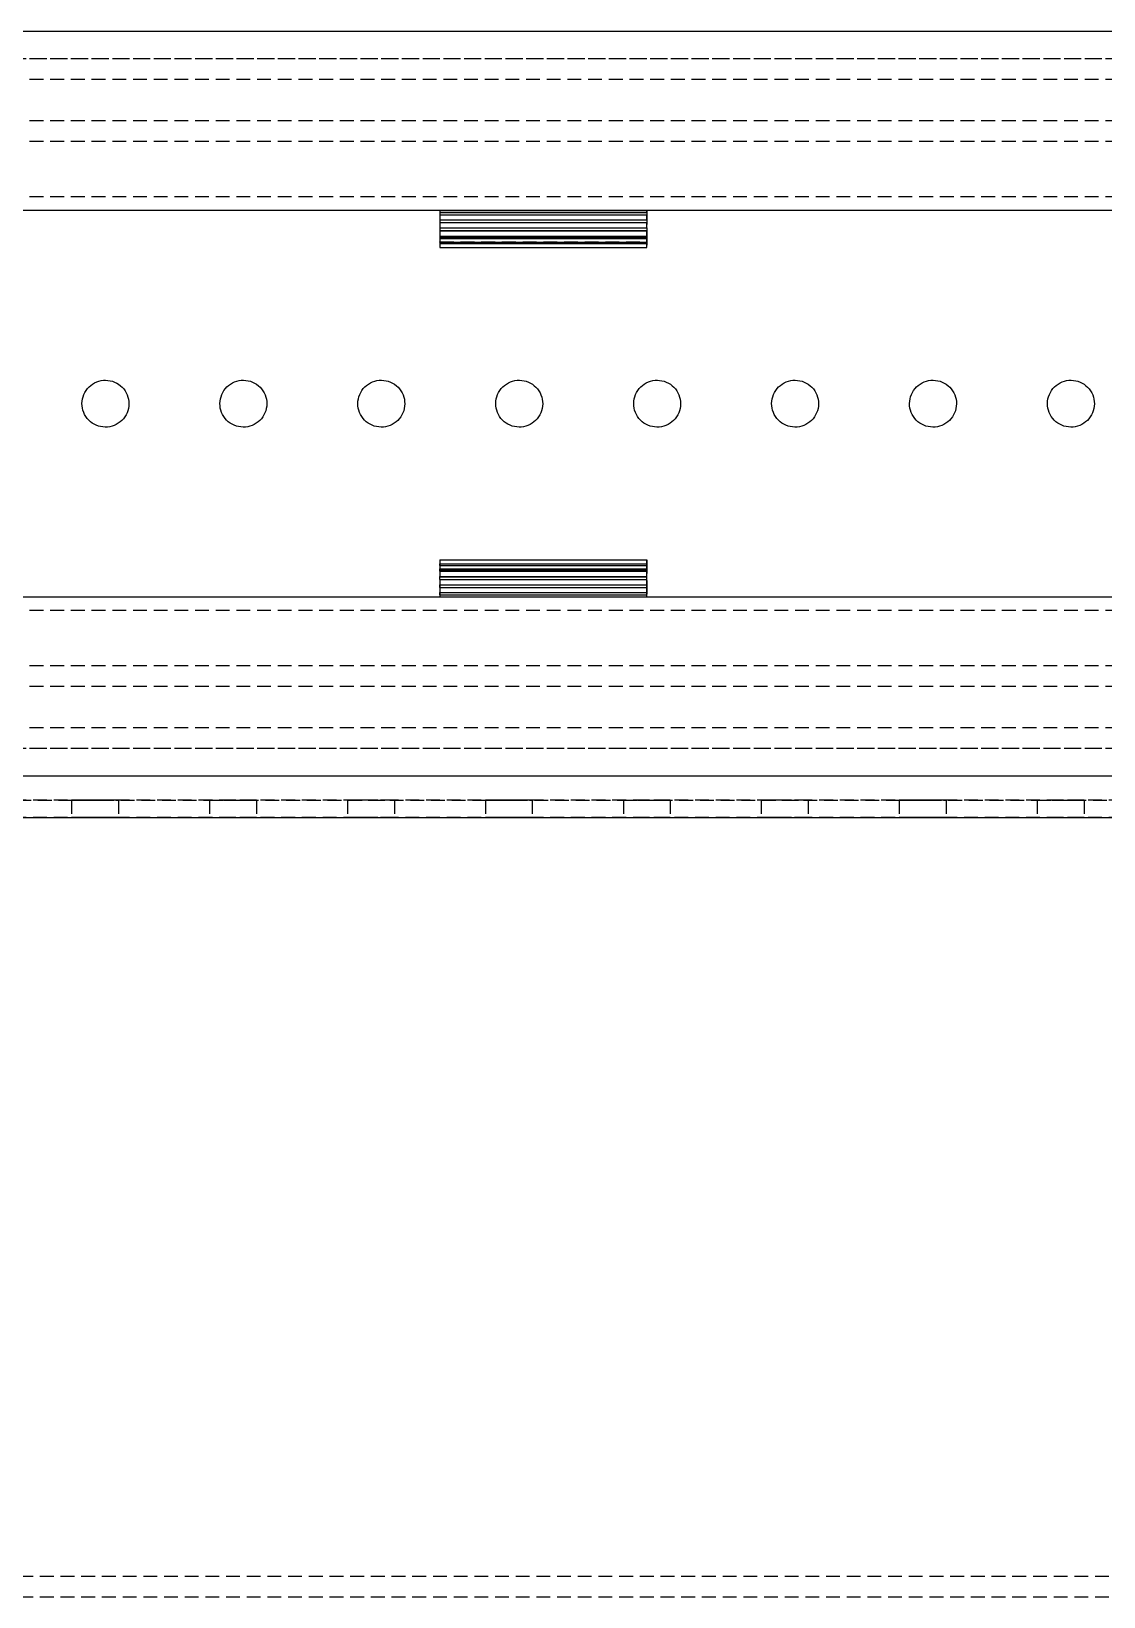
# Model space of a CAD drawing. Header units: metres. Extents: x -200 to 4040, y -1684 to 360.
# Drawn here: x 1850.8 to 2006.2, y -173 to 54 of the extents above; entities that cross this region are included whole.
import ezdxf

# ---------------------------------------------------------------- set-up
doc = ezdxf.new("R2010")
doc.units = ezdxf.units.M
doc.linetypes.add('DASHED2', pattern=[3, 2, -1])
for name, color, linetype in [('GIZLI', 8, 'DASHED2'), ('GORUNEN', 7, 'Continuous'), ('TEGET', 9, 'Continuous')]:
    doc.layers.add(name, color=color, linetype=linetype)

msp = doc.modelspace()

# ---------------------------------------------------------------- linework, layer by layer
at = {"layer": 'GIZLI'}
for points in [[(3061.5, 50), (1121.5, 50)], [(3061.5, 50), (1121.5, 50)], [(3061.5, 50), (1121.5, 50)], [(2630, 50), (1121.5, 50)], [(3061.5, 47), (1121.5, 47)], [(3061.5, 47), (1121.5, 47)], [(3061.5, 47), (1121.5, 47)], [(3061.5, 47), (1121.5, 47)], [(3061.5, 41), (1121.5, 41)], [(3061.5, 38), (1121.5, 38)], [(3061.5, 30), (1121.5, 30)], [(3061.5, 30), (1121.5, 30)], [(2630, 28), (445, 28)], [(1910, 28), (1940, 28)], [(1910, 28), (1910, 22.642)], [(1940, 28), (1940, 22.642)], [(1910, 23.463), (1910, 23.446)], [(1910, 23.446), (1910, 23.463)], [(1910, 23.463), (1940, 23.463)], [(1940, 23.446), (1940, 23.463)], [(1940, 23.463), (1940, 23.446)], [(1859.87, -2.984), (1859.585, -2.81), (1859.319, -2.608), (1859.074, -2.382), (1858.852, -2.133), (1858.656, -1.863), (1858.487, -1.575), (1858.347, -1.272), (1858.238, -0.957), (1858.159, -0.633), (1858.113, -0.302), (1858.1, 0.031), (1858.12, 0.364), (1858.172, 0.694), (1858.256, 1.017), (1858.371, 1.33), (1858.516, 1.63), (1858.69, 1.915), (1858.892, 2.181), (1859.118, 2.426), (1859.367, 2.648), (1859.637, 2.844), (1859.925, 3.013), (1860.228, 3.153), (1860.543, 3.262), (1860.867, 3.341), (1861.198, 3.387), (1861.531, 3.4), (1861.864, 3.38), (1862.194, 3.328), (1862.517, 3.244), (1862.83, 3.129), (1863.13, 2.984)], [(1863.13, 2.984), (1863.415, 2.81), (1863.681, 2.608), (1863.926, 2.382), (1864.148, 2.133), (1864.344, 1.863), (1864.513, 1.575), (1864.653, 1.272), (1864.762, 0.957), (1864.841, 0.633), (1864.887, 0.302), (1864.9, -0.031), (1864.88, -0.364), (1864.828, -0.694), (1864.744, -1.017), (1864.629, -1.33), (1864.484, -1.63), (1864.31, -1.915), (1864.108, -2.181), (1863.882, -2.426), (1863.633, -2.648), (1863.363, -2.844), (1863.075, -3.013), (1862.772, -3.153), (1862.457, -3.262), (1862.133, -3.341), (1861.802, -3.387), (1861.469, -3.4), (1861.136, -3.38), (1860.806, -3.328), (1860.483, -3.244), (1860.17, -3.129), (1859.87, -2.984)], [(1879.87, -2.984), (1879.585, -2.81), (1879.319, -2.608), (1879.074, -2.382), (1878.852, -2.133), (1878.656, -1.863), (1878.487, -1.575), (1878.347, -1.272), (1878.238, -0.957), (1878.159, -0.633), (1878.113, -0.302), (1878.1, 0.031), (1878.12, 0.364), (1878.172, 0.694), (1878.256, 1.017), (1878.371, 1.33), (1878.516, 1.63), (1878.69, 1.915), (1878.892, 2.181), (1879.118, 2.426), (1879.367, 2.648), (1879.637, 2.844), (1879.925, 3.013), (1880.228, 3.153), (1880.543, 3.262), (1880.867, 3.341), (1881.198, 3.387), (1881.531, 3.4), (1881.864, 3.38), (1882.194, 3.328), (1882.517, 3.244), (1882.83, 3.129), (1883.13, 2.984)], [(1883.13, 2.984), (1883.415, 2.81), (1883.681, 2.608), (1883.926, 2.382), (1884.148, 2.133), (1884.344, 1.863), (1884.513, 1.575), (1884.653, 1.272), (1884.762, 0.957), (1884.841, 0.633), (1884.887, 0.302), (1884.9, -0.031), (1884.88, -0.364), (1884.828, -0.694), (1884.744, -1.017), (1884.629, -1.33), (1884.484, -1.63), (1884.31, -1.915), (1884.108, -2.181), (1883.882, -2.426), (1883.633, -2.648), (1883.363, -2.844), (1883.075, -3.013), (1882.772, -3.153), (1882.457, -3.262), (1882.133, -3.341), (1881.802, -3.387), (1881.469, -3.4), (1881.136, -3.38), (1880.806, -3.328), (1880.483, -3.244), (1880.17, -3.129), (1879.87, -2.984)], [(1899.87, -2.984), (1899.585, -2.81), (1899.319, -2.608), (1899.074, -2.382), (1898.852, -2.133), (1898.656, -1.863), (1898.487, -1.575), (1898.347, -1.272), (1898.238, -0.957), (1898.159, -0.633), (1898.113, -0.302), (1898.1, 0.031), (1898.12, 0.364), (1898.172, 0.694), (1898.256, 1.017), (1898.371, 1.33), (1898.516, 1.63), (1898.69, 1.915), (1898.892, 2.181), (1899.118, 2.426), (1899.367, 2.648), (1899.637, 2.844), (1899.925, 3.013), (1900.228, 3.153), (1900.543, 3.262), (1900.867, 3.341), (1901.198, 3.387), (1901.531, 3.4), (1901.864, 3.38), (1902.194, 3.328), (1902.517, 3.244), (1902.83, 3.129), (1903.13, 2.984)], [(1903.13, 2.984), (1903.415, 2.81), (1903.681, 2.608), (1903.926, 2.382), (1904.148, 2.133), (1904.344, 1.863), (1904.513, 1.575), (1904.653, 1.272), (1904.762, 0.957), (1904.841, 0.633), (1904.887, 0.302), (1904.9, -0.031), (1904.88, -0.364), (1904.828, -0.694), (1904.744, -1.017), (1904.629, -1.33), (1904.484, -1.63), (1904.31, -1.915), (1904.108, -2.181), (1903.882, -2.426), (1903.633, -2.648), (1903.363, -2.844), (1903.075, -3.013), (1902.772, -3.153), (1902.457, -3.262), (1902.133, -3.341), (1901.802, -3.387), (1901.469, -3.4), (1901.136, -3.38), (1900.806, -3.328), (1900.483, -3.244), (1900.17, -3.129), (1899.87, -2.984)], [(1919.87, -2.984), (1919.585, -2.81), (1919.319, -2.608), (1919.074, -2.382), (1918.852, -2.133), (1918.656, -1.863), (1918.487, -1.575), (1918.347, -1.272), (1918.238, -0.957), (1918.159, -0.633), (1918.113, -0.302), (1918.1, 0.031), (1918.12, 0.364), (1918.172, 0.694), (1918.256, 1.017), (1918.371, 1.33), (1918.516, 1.63), (1918.69, 1.915), (1918.892, 2.181), (1919.118, 2.426), (1919.367, 2.648), (1919.637, 2.844), (1919.925, 3.013), (1920.228, 3.153), (1920.543, 3.262), (1920.867, 3.341), (1921.198, 3.387), (1921.531, 3.4), (1921.864, 3.38), (1922.194, 3.328), (1922.517, 3.244), (1922.83, 3.129), (1923.13, 2.984)], [(1923.13, 2.984), (1923.415, 2.81), (1923.681, 2.608), (1923.926, 2.382), (1924.148, 2.133), (1924.344, 1.863), (1924.513, 1.575), (1924.653, 1.272), (1924.762, 0.957), (1924.841, 0.633), (1924.887, 0.302), (1924.9, -0.031), (1924.88, -0.364), (1924.828, -0.694), (1924.744, -1.017), (1924.629, -1.33), (1924.484, -1.63), (1924.31, -1.915), (1924.108, -2.181), (1923.882, -2.426), (1923.633, -2.648), (1923.363, -2.844), (1923.075, -3.013), (1922.772, -3.153), (1922.457, -3.262), (1922.133, -3.341), (1921.802, -3.387), (1921.469, -3.4), (1921.136, -3.38), (1920.806, -3.328), (1920.483, -3.244), (1920.17, -3.129), (1919.87, -2.984)], [(1939.87, -2.984), (1939.585, -2.81), (1939.319, -2.608), (1939.074, -2.382), (1938.852, -2.133), (1938.656, -1.863), (1938.487, -1.575), (1938.347, -1.272), (1938.238, -0.957), (1938.159, -0.633), (1938.113, -0.302), (1938.1, 0.031), (1938.12, 0.364), (1938.172, 0.694), (1938.256, 1.017), (1938.371, 1.33), (1938.516, 1.63), (1938.69, 1.915), (1938.892, 2.181), (1939.118, 2.426), (1939.367, 2.648), (1939.637, 2.844), (1939.925, 3.013), (1940.228, 3.153), (1940.543, 3.262), (1940.867, 3.341), (1941.198, 3.387), (1941.531, 3.4), (1941.864, 3.38), (1942.194, 3.328), (1942.517, 3.244), (1942.83, 3.129), (1943.13, 2.984)], [(1943.13, 2.984), (1943.415, 2.81), (1943.681, 2.608), (1943.926, 2.382), (1944.148, 2.133), (1944.344, 1.863), (1944.513, 1.575), (1944.653, 1.272), (1944.762, 0.957), (1944.841, 0.633), (1944.887, 0.302), (1944.9, -0.031), (1944.88, -0.364), (1944.828, -0.694), (1944.744, -1.017), (1944.629, -1.33), (1944.484, -1.63), (1944.31, -1.915), (1944.108, -2.181), (1943.882, -2.426), (1943.633, -2.648), (1943.363, -2.844), (1943.075, -3.013), (1942.772, -3.153), (1942.457, -3.262), (1942.133, -3.341), (1941.802, -3.387), (1941.469, -3.4), (1941.136, -3.38), (1940.806, -3.328), (1940.483, -3.244), (1940.17, -3.129), (1939.87, -2.984)], [(1959.87, -2.984), (1959.585, -2.81), (1959.319, -2.608), (1959.074, -2.382), (1958.852, -2.133), (1958.656, -1.863), (1958.487, -1.575), (1958.347, -1.272), (1958.238, -0.957), (1958.159, -0.633), (1958.113, -0.302), (1958.1, 0.031), (1958.12, 0.364), (1958.172, 0.694), (1958.256, 1.017), (1958.371, 1.33), (1958.516, 1.63), (1958.69, 1.915), (1958.892, 2.181), (1959.118, 2.426), (1959.367, 2.648), (1959.637, 2.844), (1959.925, 3.013), (1960.228, 3.153), (1960.543, 3.262), (1960.867, 3.341), (1961.198, 3.387), (1961.531, 3.4), (1961.864, 3.38), (1962.194, 3.328), (1962.517, 3.244), (1962.83, 3.129), (1963.13, 2.984)], [(1963.13, 2.984), (1963.415, 2.81), (1963.681, 2.608), (1963.926, 2.382), (1964.148, 2.133), (1964.344, 1.863), (1964.513, 1.575), (1964.653, 1.272), (1964.762, 0.957), (1964.841, 0.633), (1964.887, 0.302), (1964.9, -0.031), (1964.88, -0.364), (1964.828, -0.694), (1964.744, -1.017), (1964.629, -1.33), (1964.484, -1.63), (1964.31, -1.915), (1964.108, -2.181), (1963.882, -2.426), (1963.633, -2.648), (1963.363, -2.844), (1963.075, -3.013), (1962.772, -3.153), (1962.457, -3.262), (1962.133, -3.341), (1961.802, -3.387), (1961.469, -3.4), (1961.136, -3.38), (1960.806, -3.328), (1960.483, -3.244), (1960.17, -3.129), (1959.87, -2.984)], [(1979.87, -2.984), (1979.585, -2.81), (1979.319, -2.608), (1979.074, -2.382), (1978.852, -2.133), (1978.656, -1.863), (1978.487, -1.575), (1978.347, -1.272), (1978.238, -0.957), (1978.159, -0.633), (1978.113, -0.302), (1978.1, 0.031), (1978.12, 0.364), (1978.172, 0.694), (1978.256, 1.017), (1978.371, 1.33), (1978.516, 1.63), (1978.69, 1.915), (1978.892, 2.181), (1979.118, 2.426), (1979.367, 2.648), (1979.637, 2.844), (1979.925, 3.013), (1980.228, 3.153), (1980.543, 3.262), (1980.867, 3.341), (1981.198, 3.387), (1981.531, 3.4), (1981.864, 3.38), (1982.194, 3.328), (1982.517, 3.244), (1982.83, 3.129), (1983.13, 2.984)], [(1983.13, 2.984), (1983.415, 2.81), (1983.681, 2.608), (1983.926, 2.382), (1984.148, 2.133), (1984.344, 1.863), (1984.513, 1.575), (1984.653, 1.272), (1984.762, 0.957), (1984.841, 0.633), (1984.887, 0.302), (1984.9, -0.031), (1984.88, -0.364), (1984.828, -0.694), (1984.744, -1.017), (1984.629, -1.33), (1984.484, -1.63), (1984.31, -1.915), (1984.108, -2.181), (1983.882, -2.426), (1983.633, -2.648), (1983.363, -2.844), (1983.075, -3.013), (1982.772, -3.153), (1982.457, -3.262), (1982.133, -3.341), (1981.802, -3.387), (1981.469, -3.4), (1981.136, -3.38), (1980.806, -3.328), (1980.483, -3.244), (1980.17, -3.129), (1979.87, -2.984)], [(1999.87, -2.984), (1999.585, -2.81), (1999.319, -2.608), (1999.074, -2.382), (1998.852, -2.133), (1998.656, -1.863), (1998.487, -1.575), (1998.347, -1.272), (1998.238, -0.957), (1998.159, -0.633), (1998.113, -0.302), (1998.1, 0.031), (1998.12, 0.364), (1998.172, 0.694), (1998.256, 1.017), (1998.371, 1.33), (1998.516, 1.63), (1998.69, 1.915), (1998.892, 2.181), (1999.118, 2.426), (1999.367, 2.648), (1999.637, 2.844), (1999.925, 3.013), (2000.228, 3.153), (2000.543, 3.262), (2000.867, 3.341), (2001.198, 3.387), (2001.531, 3.4), (2001.864, 3.38), (2002.194, 3.328), (2002.517, 3.244), (2002.83, 3.129), (2003.13, 2.984)], [(2003.13, 2.984), (2003.415, 2.81), (2003.681, 2.608), (2003.926, 2.382), (2004.148, 2.133), (2004.344, 1.863), (2004.513, 1.575), (2004.653, 1.272), (2004.762, 0.957), (2004.841, 0.633), (2004.887, 0.302), (2004.9, -0.031), (2004.88, -0.364), (2004.828, -0.694), (2004.744, -1.017), (2004.629, -1.33), (2004.484, -1.63), (2004.31, -1.915), (2004.108, -2.181), (2003.882, -2.426), (2003.633, -2.648), (2003.363, -2.844), (2003.075, -3.013), (2002.772, -3.153), (2002.457, -3.262), (2002.133, -3.341), (2001.802, -3.387), (2001.469, -3.4), (2001.136, -3.38), (2000.806, -3.328), (2000.483, -3.244), (2000.17, -3.129), (1999.87, -2.984)], [(1910, -22.642), (1910, -28)], [(1940, -22.642), (1940, -28)], [(1910, -23.446), (1910, -23.463)], [(1910, -23.463), (1910, -23.446)], [(1910, -23.463), (1940, -23.463)], [(1940, -23.463), (1940, -23.446)], [(1940, -23.446), (1940, -23.463)], [(1910, -26.28), (1940, -26.28)], [(445, -28), (2630, -28)], [(1910, -27.403), (1940, -27.403)], [(1910, -28), (1940, -28)], [(3061.5, -30), (1121.5, -30)], [(3061.5, -30), (1121.5, -30)], [(3061.5, -38), (1121.5, -38)], [(3061.5, -41), (1121.5, -41)], [(3061.5, -47), (1121.5, -47)], [(3061.5, -47), (1121.5, -47)], [(3061.5, -47), (1121.5, -47)], [(3061.5, -47), (1121.5, -47)], [(3061.5, -50), (1121.5, -50)], [(3061.5, -50), (1121.5, -50)], [(3061.5, -50), (1121.5, -50)], [(2630, -50), (1121.5, -50)], [(2630, -57.5), (444.714, -57.5)], [(444.714, -57.5), (2630, -57.5)], [(1856.6, -57.5), (1856.6, -60)], [(1856.6, -57.5), (1860, -57.5)], [(1860, -57.5), (1856.6, -57.5)], [(1860, -57.5), (1863.4, -57.5)], [(1863.4, -57.5), (1860, -57.5)], [(1863.4, -57.5), (1863.4, -60)], [(1876.6, -57.5), (1876.6, -60)], [(1876.6, -57.5), (1880, -57.5)], [(1880, -57.5), (1876.6, -57.5)], [(1880, -57.5), (1883.4, -57.5)], [(1883.4, -57.5), (1880, -57.5)], [(1883.4, -57.5), (1883.4, -60)], [(1896.6, -57.5), (1896.6, -60)], [(1896.6, -57.5), (1900, -57.5)], [(1900, -57.5), (1896.6, -57.5)], [(1900, -57.5), (1903.4, -57.5)], [(1903.4, -57.5), (1900, -57.5)], [(1903.4, -57.5), (1903.4, -60)], [(1916.6, -57.5), (1916.6, -60)], [(1916.6, -57.5), (1920, -57.5)], [(1920, -57.5), (1916.6, -57.5)], [(1920, -57.5), (1923.4, -57.5)], [(1923.4, -57.5), (1920, -57.5)], [(1923.4, -57.5), (1923.4, -60)], [(1936.6, -57.5), (1936.6, -60)], [(1936.6, -57.5), (1940, -57.5)], [(1940, -57.5), (1936.6, -57.5)], [(1940, -57.5), (1943.4, -57.5)], [(1943.4, -57.5), (1940, -57.5)], [(1943.4, -57.5), (1943.4, -60)], [(1956.6, -57.5), (1956.6, -60)], [(1956.6, -57.5), (1960, -57.5)], [(1960, -57.5), (1956.6, -57.5)], [(1960, -57.5), (1963.4, -57.5)], [(1963.4, -57.5), (1960, -57.5)], [(1963.4, -57.5), (1963.4, -60)], [(1976.6, -57.5), (1976.6, -60)], [(1976.6, -57.5), (1980, -57.5)], [(1980, -57.5), (1976.6, -57.5)], [(1980, -57.5), (1983.4, -57.5)], [(1983.4, -57.5), (1980, -57.5)], [(1983.4, -57.5), (1983.4, -60)], [(1996.6, -57.5), (1996.6, -60)], [(1996.6, -57.5), (2000, -57.5)], [(2000, -57.5), (1996.6, -57.5)], [(2000, -57.5), (2003.4, -57.5)], [(2003.4, -57.5), (2000, -57.5)], [(2003.4, -57.5), (2003.4, -60)], [(2630, -60), (444.714, -60)], [(1856.6, -60), (1860, -60)], [(1860, -60), (1856.6, -60)], [(1860, -60), (1863.4, -60)], [(1863.4, -60), (1860, -60)], [(1876.6, -60), (1880, -60)], [(1880, -60), (1876.6, -60)], [(1880, -60), (1883.4, -60)], [(1883.4, -60), (1880, -60)], [(1896.6, -60), (1900, -60)], [(1900, -60), (1896.6, -60)], [(1900, -60), (1903.4, -60)], [(1903.4, -60), (1900, -60)], [(1916.6, -60), (1920, -60)], [(1920, -60), (1916.6, -60)], [(1920, -60), (1923.4, -60)], [(1923.4, -60), (1920, -60)], [(1936.6, -60), (1940, -60)], [(1940, -60), (1936.6, -60)], [(1940, -60), (1943.4, -60)], [(1943.4, -60), (1940, -60)], [(1956.6, -60), (1960, -60)], [(1960, -60), (1956.6, -60)], [(1960, -60), (1963.4, -60)], [(1963.4, -60), (1960, -60)], [(1976.6, -60), (1980, -60)], [(1980, -60), (1976.6, -60)], [(1980, -60), (1983.4, -60)], [(1983.4, -60), (1980, -60)], [(1996.6, -60), (2000, -60)], [(2000, -60), (1996.6, -60)], [(2000, -60), (2003.4, -60)], [(2003.4, -60), (2000, -60)], [(-80, -170), (3320, -170)], [(-80, -170), (3320, -170)], [(-80, -173), (3320, -173)], [(-80, -173), (3320, -173)]]:
    msp.add_lwpolyline(points, dxfattribs=at)
at = {"layer": 'GORUNEN'}
for points in [[(2488, 28), (1487.2, 28)], [(1910, 28), (1940, 28)], [(1910, 28), (1910, 27.709)], [(1910, 27.709), (1910, 27.403)], [(1910, 27.709), (1940, 27.709)], [(1910, 27.403), (1910, 26.654)], [(1910, 27.403), (1940, 27.403)], [(1910, 27.403), (1940, 27.403)], [(1940, 27.709), (1940, 28)], [(1940, 27.709), (1940, 27.403)], [(1940, 26.654), (1940, 27.403)], [(1910, 26.654), (1910, 26.28)], [(1910, 26.654), (1940, 26.654)], [(1910, 26.28), (1910, 25.485)], [(1910, 26.28), (1940, 26.28)], [(1910, 26.28), (1940, 26.28)], [(1910, 25.485), (1910, 25.126)], [(1910, 25.485), (1940, 25.485)], [(1910, 25.126), (1910, 25.074)], [(1910, 25.126), (1940, 25.126)], [(1910, 25.074), (1910, 24.281)], [(1910, 25.074), (1940, 25.074)], [(1940, 26.654), (1940, 26.28)], [(1940, 25.485), (1940, 26.28)], [(1940, 25.485), (1940, 25.126)], [(1940, 25.126), (1940, 25.074)], [(1940, 24.281), (1940, 25.074)], [(1910, 24.281), (1910, 24.158)], [(1910, 24.281), (1940, 24.281)], [(1910, 24.158), (1910, 23.946)], [(1910, 24.158), (1940, 24.158)], [(1910, 23.946), (1910, 23.446)], [(1910, 23.946), (1940, 23.946)], [(1910, 23.446), (1910, 23.237)], [(1910, 23.446), (1940, 23.446)], [(1910, 23.237), (1910, 22.642)], [(1910, 23.237), (1940, 23.237)], [(1940, 24.281), (1940, 24.158)], [(1940, 24.158), (1940, 23.946)], [(1940, 23.446), (1940, 23.946)], [(1940, 23.446), (1940, 23.237)], [(1940, 22.642), (1940, 23.237)], [(1910, 22.642), (1940, 22.642)], [(1859.87, -2.984), (1859.585, -2.81), (1859.319, -2.608), (1859.074, -2.382), (1858.852, -2.133), (1858.656, -1.863), (1858.487, -1.575), (1858.347, -1.272), (1858.238, -0.957), (1858.159, -0.633), (1858.113, -0.302), (1858.1, 0.031), (1858.12, 0.364), (1858.172, 0.694), (1858.256, 1.017), (1858.371, 1.33), (1858.516, 1.63), (1858.69, 1.915), (1858.892, 2.181), (1859.118, 2.426), (1859.367, 2.648), (1859.637, 2.844), (1859.925, 3.013), (1860.228, 3.153), (1860.543, 3.262), (1860.867, 3.341), (1861.198, 3.387), (1861.531, 3.4), (1861.864, 3.38), (1862.194, 3.328), (1862.517, 3.244), (1862.83, 3.129), (1863.13, 2.984)], [(1863.13, 2.984), (1863.415, 2.81), (1863.681, 2.608), (1863.926, 2.382), (1864.148, 2.133), (1864.344, 1.863), (1864.513, 1.575), (1864.653, 1.272), (1864.762, 0.957), (1864.841, 0.633), (1864.887, 0.302), (1864.9, -0.031), (1864.88, -0.364), (1864.828, -0.694), (1864.744, -1.017), (1864.629, -1.33), (1864.484, -1.63), (1864.31, -1.915), (1864.108, -2.181), (1863.882, -2.426), (1863.633, -2.648), (1863.363, -2.844), (1863.075, -3.013), (1862.772, -3.153), (1862.457, -3.262), (1862.133, -3.341), (1861.802, -3.387), (1861.469, -3.4), (1861.136, -3.38), (1860.806, -3.328), (1860.483, -3.244), (1860.17, -3.129), (1859.87, -2.984)], [(1879.87, -2.984), (1879.585, -2.81), (1879.319, -2.608), (1879.074, -2.382), (1878.852, -2.133), (1878.656, -1.863), (1878.487, -1.575), (1878.347, -1.272), (1878.238, -0.957), (1878.159, -0.633), (1878.113, -0.302), (1878.1, 0.031), (1878.12, 0.364), (1878.172, 0.694), (1878.256, 1.017), (1878.371, 1.33), (1878.516, 1.63), (1878.69, 1.915), (1878.892, 2.181), (1879.118, 2.426), (1879.367, 2.648), (1879.637, 2.844), (1879.925, 3.013), (1880.228, 3.153), (1880.543, 3.262), (1880.867, 3.341), (1881.198, 3.387), (1881.531, 3.4), (1881.864, 3.38), (1882.194, 3.328), (1882.517, 3.244), (1882.83, 3.129), (1883.13, 2.984)], [(1883.13, 2.984), (1883.415, 2.81), (1883.681, 2.608), (1883.926, 2.382), (1884.148, 2.133), (1884.344, 1.863), (1884.513, 1.575), (1884.653, 1.272), (1884.762, 0.957), (1884.841, 0.633), (1884.887, 0.302), (1884.9, -0.031), (1884.88, -0.364), (1884.828, -0.694), (1884.744, -1.017), (1884.629, -1.33), (1884.484, -1.63), (1884.31, -1.915), (1884.108, -2.181), (1883.882, -2.426), (1883.633, -2.648), (1883.363, -2.844), (1883.075, -3.013), (1882.772, -3.153), (1882.457, -3.262), (1882.133, -3.341), (1881.802, -3.387), (1881.469, -3.4), (1881.136, -3.38), (1880.806, -3.328), (1880.483, -3.244), (1880.17, -3.129), (1879.87, -2.984)], [(1899.87, -2.984), (1899.585, -2.81), (1899.319, -2.608), (1899.074, -2.382), (1898.852, -2.133), (1898.656, -1.863), (1898.487, -1.575), (1898.347, -1.272), (1898.238, -0.957), (1898.159, -0.633), (1898.113, -0.302), (1898.1, 0.031), (1898.12, 0.364), (1898.172, 0.694), (1898.256, 1.017), (1898.371, 1.33), (1898.516, 1.63), (1898.69, 1.915), (1898.892, 2.181), (1899.118, 2.426), (1899.367, 2.648), (1899.637, 2.844), (1899.925, 3.013), (1900.228, 3.153), (1900.543, 3.262), (1900.867, 3.341), (1901.198, 3.387), (1901.531, 3.4), (1901.864, 3.38), (1902.194, 3.328), (1902.517, 3.244), (1902.83, 3.129), (1903.13, 2.984)], [(1903.13, 2.984), (1903.415, 2.81), (1903.681, 2.608), (1903.926, 2.382), (1904.148, 2.133), (1904.344, 1.863), (1904.513, 1.575), (1904.653, 1.272), (1904.762, 0.957), (1904.841, 0.633), (1904.887, 0.302), (1904.9, -0.031), (1904.88, -0.364), (1904.828, -0.694), (1904.744, -1.017), (1904.629, -1.33), (1904.484, -1.63), (1904.31, -1.915), (1904.108, -2.181), (1903.882, -2.426), (1903.633, -2.648), (1903.363, -2.844), (1903.075, -3.013), (1902.772, -3.153), (1902.457, -3.262), (1902.133, -3.341), (1901.802, -3.387), (1901.469, -3.4), (1901.136, -3.38), (1900.806, -3.328), (1900.483, -3.244), (1900.17, -3.129), (1899.87, -2.984)], [(1919.87, -2.984), (1919.585, -2.81), (1919.319, -2.608), (1919.074, -2.382), (1918.852, -2.133), (1918.656, -1.863), (1918.487, -1.575), (1918.347, -1.272), (1918.238, -0.957), (1918.159, -0.633), (1918.113, -0.302), (1918.1, 0.031), (1918.12, 0.364), (1918.172, 0.694), (1918.256, 1.017), (1918.371, 1.33), (1918.516, 1.63), (1918.69, 1.915), (1918.892, 2.181), (1919.118, 2.426), (1919.367, 2.648), (1919.637, 2.844), (1919.925, 3.013), (1920.228, 3.153), (1920.543, 3.262), (1920.867, 3.341), (1921.198, 3.387), (1921.531, 3.4), (1921.864, 3.38), (1922.194, 3.328), (1922.517, 3.244), (1922.83, 3.129), (1923.13, 2.984)], [(1923.13, 2.984), (1923.415, 2.81), (1923.681, 2.608), (1923.926, 2.382), (1924.148, 2.133), (1924.344, 1.863), (1924.513, 1.575), (1924.653, 1.272), (1924.762, 0.957), (1924.841, 0.633), (1924.887, 0.302), (1924.9, -0.031), (1924.88, -0.364), (1924.828, -0.694), (1924.744, -1.017), (1924.629, -1.33), (1924.484, -1.63), (1924.31, -1.915), (1924.108, -2.181), (1923.882, -2.426), (1923.633, -2.648), (1923.363, -2.844), (1923.075, -3.013), (1922.772, -3.153), (1922.457, -3.262), (1922.133, -3.341), (1921.802, -3.387), (1921.469, -3.4), (1921.136, -3.38), (1920.806, -3.328), (1920.483, -3.244), (1920.17, -3.129), (1919.87, -2.984)], [(1939.87, -2.984), (1939.585, -2.81), (1939.319, -2.608), (1939.074, -2.382), (1938.852, -2.133), (1938.656, -1.863), (1938.487, -1.575), (1938.347, -1.272), (1938.238, -0.957), (1938.159, -0.633), (1938.113, -0.302), (1938.1, 0.031), (1938.12, 0.364), (1938.172, 0.694), (1938.256, 1.017), (1938.371, 1.33), (1938.516, 1.63), (1938.69, 1.915), (1938.892, 2.181), (1939.118, 2.426), (1939.367, 2.648), (1939.637, 2.844), (1939.925, 3.013), (1940.228, 3.153), (1940.543, 3.262), (1940.867, 3.341), (1941.198, 3.387), (1941.531, 3.4), (1941.864, 3.38), (1942.194, 3.328), (1942.517, 3.244), (1942.83, 3.129), (1943.13, 2.984)], [(1943.13, 2.984), (1943.415, 2.81), (1943.681, 2.608), (1943.926, 2.382), (1944.148, 2.133), (1944.344, 1.863), (1944.513, 1.575), (1944.653, 1.272), (1944.762, 0.957), (1944.841, 0.633), (1944.887, 0.302), (1944.9, -0.031), (1944.88, -0.364), (1944.828, -0.694), (1944.744, -1.017), (1944.629, -1.33), (1944.484, -1.63), (1944.31, -1.915), (1944.108, -2.181), (1943.882, -2.426), (1943.633, -2.648), (1943.363, -2.844), (1943.075, -3.013), (1942.772, -3.153), (1942.457, -3.262), (1942.133, -3.341), (1941.802, -3.387), (1941.469, -3.4), (1941.136, -3.38), (1940.806, -3.328), (1940.483, -3.244), (1940.17, -3.129), (1939.87, -2.984)], [(1959.87, -2.984), (1959.585, -2.81), (1959.319, -2.608), (1959.074, -2.382), (1958.852, -2.133), (1958.656, -1.863), (1958.487, -1.575), (1958.347, -1.272), (1958.238, -0.957), (1958.159, -0.633), (1958.113, -0.302), (1958.1, 0.031), (1958.12, 0.364), (1958.172, 0.694), (1958.256, 1.017), (1958.371, 1.33), (1958.516, 1.63), (1958.69, 1.915), (1958.892, 2.181), (1959.118, 2.426), (1959.367, 2.648), (1959.637, 2.844), (1959.925, 3.013), (1960.228, 3.153), (1960.543, 3.262), (1960.867, 3.341), (1961.198, 3.387), (1961.531, 3.4), (1961.864, 3.38), (1962.194, 3.328), (1962.517, 3.244), (1962.83, 3.129), (1963.13, 2.984)], [(1963.13, 2.984), (1963.415, 2.81), (1963.681, 2.608), (1963.926, 2.382), (1964.148, 2.133), (1964.344, 1.863), (1964.513, 1.575), (1964.653, 1.272), (1964.762, 0.957), (1964.841, 0.633), (1964.887, 0.302), (1964.9, -0.031), (1964.88, -0.364), (1964.828, -0.694), (1964.744, -1.017), (1964.629, -1.33), (1964.484, -1.63), (1964.31, -1.915), (1964.108, -2.181), (1963.882, -2.426), (1963.633, -2.648), (1963.363, -2.844), (1963.075, -3.013), (1962.772, -3.153), (1962.457, -3.262), (1962.133, -3.341), (1961.802, -3.387), (1961.469, -3.4), (1961.136, -3.38), (1960.806, -3.328), (1960.483, -3.244), (1960.17, -3.129), (1959.87, -2.984)], [(1979.87, -2.984), (1979.585, -2.81), (1979.319, -2.608), (1979.074, -2.382), (1978.852, -2.133), (1978.656, -1.863), (1978.487, -1.575), (1978.347, -1.272), (1978.238, -0.957), (1978.159, -0.633), (1978.113, -0.302), (1978.1, 0.031), (1978.12, 0.364), (1978.172, 0.694), (1978.256, 1.017), (1978.371, 1.33), (1978.516, 1.63), (1978.69, 1.915), (1978.892, 2.181), (1979.118, 2.426), (1979.367, 2.648), (1979.637, 2.844), (1979.925, 3.013), (1980.228, 3.153), (1980.543, 3.262), (1980.867, 3.341), (1981.198, 3.387), (1981.531, 3.4), (1981.864, 3.38), (1982.194, 3.328), (1982.517, 3.244), (1982.83, 3.129), (1983.13, 2.984)], [(1983.13, 2.984), (1983.415, 2.81), (1983.681, 2.608), (1983.926, 2.382), (1984.148, 2.133), (1984.344, 1.863), (1984.513, 1.575), (1984.653, 1.272), (1984.762, 0.957), (1984.841, 0.633), (1984.887, 0.302), (1984.9, -0.031), (1984.88, -0.364), (1984.828, -0.694), (1984.744, -1.017), (1984.629, -1.33), (1984.484, -1.63), (1984.31, -1.915), (1984.108, -2.181), (1983.882, -2.426), (1983.633, -2.648), (1983.363, -2.844), (1983.075, -3.013), (1982.772, -3.153), (1982.457, -3.262), (1982.133, -3.341), (1981.802, -3.387), (1981.469, -3.4), (1981.136, -3.38), (1980.806, -3.328), (1980.483, -3.244), (1980.17, -3.129), (1979.87, -2.984)], [(1999.87, -2.984), (1999.585, -2.81), (1999.319, -2.608), (1999.074, -2.382), (1998.852, -2.133), (1998.656, -1.863), (1998.487, -1.575), (1998.347, -1.272), (1998.238, -0.957), (1998.159, -0.633), (1998.113, -0.302), (1998.1, 0.031), (1998.12, 0.364), (1998.172, 0.694), (1998.256, 1.017), (1998.371, 1.33), (1998.516, 1.63), (1998.69, 1.915), (1998.892, 2.181), (1999.118, 2.426), (1999.367, 2.648), (1999.637, 2.844), (1999.925, 3.013), (2000.228, 3.153), (2000.543, 3.262), (2000.867, 3.341), (2001.198, 3.387), (2001.531, 3.4), (2001.864, 3.38), (2002.194, 3.328), (2002.517, 3.244), (2002.83, 3.129), (2003.13, 2.984)], [(2003.13, 2.984), (2003.415, 2.81), (2003.681, 2.608), (2003.926, 2.382), (2004.148, 2.133), (2004.344, 1.863), (2004.513, 1.575), (2004.653, 1.272), (2004.762, 0.957), (2004.841, 0.633), (2004.887, 0.302), (2004.9, -0.031), (2004.88, -0.364), (2004.828, -0.694), (2004.744, -1.017), (2004.629, -1.33), (2004.484, -1.63), (2004.31, -1.915), (2004.108, -2.181), (2003.882, -2.426), (2003.633, -2.648), (2003.363, -2.844), (2003.075, -3.013), (2002.772, -3.153), (2002.457, -3.262), (2002.133, -3.341), (2001.802, -3.387), (2001.469, -3.4), (2001.136, -3.38), (2000.806, -3.328), (2000.483, -3.244), (2000.17, -3.129), (1999.87, -2.984)], [(1910, -22.642), (1940, -22.642)], [(1910, -22.642), (1910, -23.237)], [(1940, -23.237), (1940, -22.642)], [(1910, -23.446), (1910, -23.237)], [(1910, -23.237), (1940, -23.237)], [(1910, -23.446), (1910, -23.946)], [(1910, -23.446), (1940, -23.446)], [(1910, -24.158), (1910, -23.946)], [(1910, -23.946), (1940, -23.946)], [(1910, -24.281), (1910, -24.158)], [(1910, -24.158), (1940, -24.158)], [(1910, -24.281), (1910, -25.074)], [(1910, -24.281), (1940, -24.281)], [(1940, -23.446), (1940, -23.237)], [(1940, -23.946), (1940, -23.446)], [(1940, -24.158), (1940, -23.946)], [(1940, -24.281), (1940, -24.158)], [(1940, -25.074), (1940, -24.281)], [(1910, -25.126), (1910, -25.074)], [(1910, -25.074), (1940, -25.074)], [(1910, -25.485), (1910, -25.126)], [(1910, -25.126), (1940, -25.126)], [(1910, -25.485), (1910, -26.28)], [(1910, -25.485), (1940, -25.485)], [(1910, -26.654), (1910, -26.28)], [(1910, -26.28), (1940, -26.28)], [(1910, -26.654), (1910, -27.403)], [(1910, -26.654), (1940, -26.654)], [(1940, -25.126), (1940, -25.074)], [(1940, -25.485), (1940, -25.126)], [(1940, -26.28), (1940, -25.485)], [(1940, -26.654), (1940, -26.28)], [(1940, -27.403), (1940, -26.654)], [(1487.2, -28), (2488, -28)], [(1910, -27.709), (1910, -27.403)], [(1910, -27.403), (1940, -27.403)], [(1910, -27.709), (1910, -28)], [(1910, -27.709), (1940, -27.709)], [(1910, -28), (1940, -28)], [(1940, -27.709), (1940, -27.403)], [(1940, -28), (1940, -27.709)], [(1485.2, -60), (2017.6, -60)]]:
    msp.add_lwpolyline(points, dxfattribs=at)
at = {"layer": 'TEGET'}
for points in [[(445, 54), (2630, 54)], [(2490, -54), (1485.2, -54)]]:
    msp.add_lwpolyline(points, dxfattribs=at)

doc.saveas('drawing.dxf')
